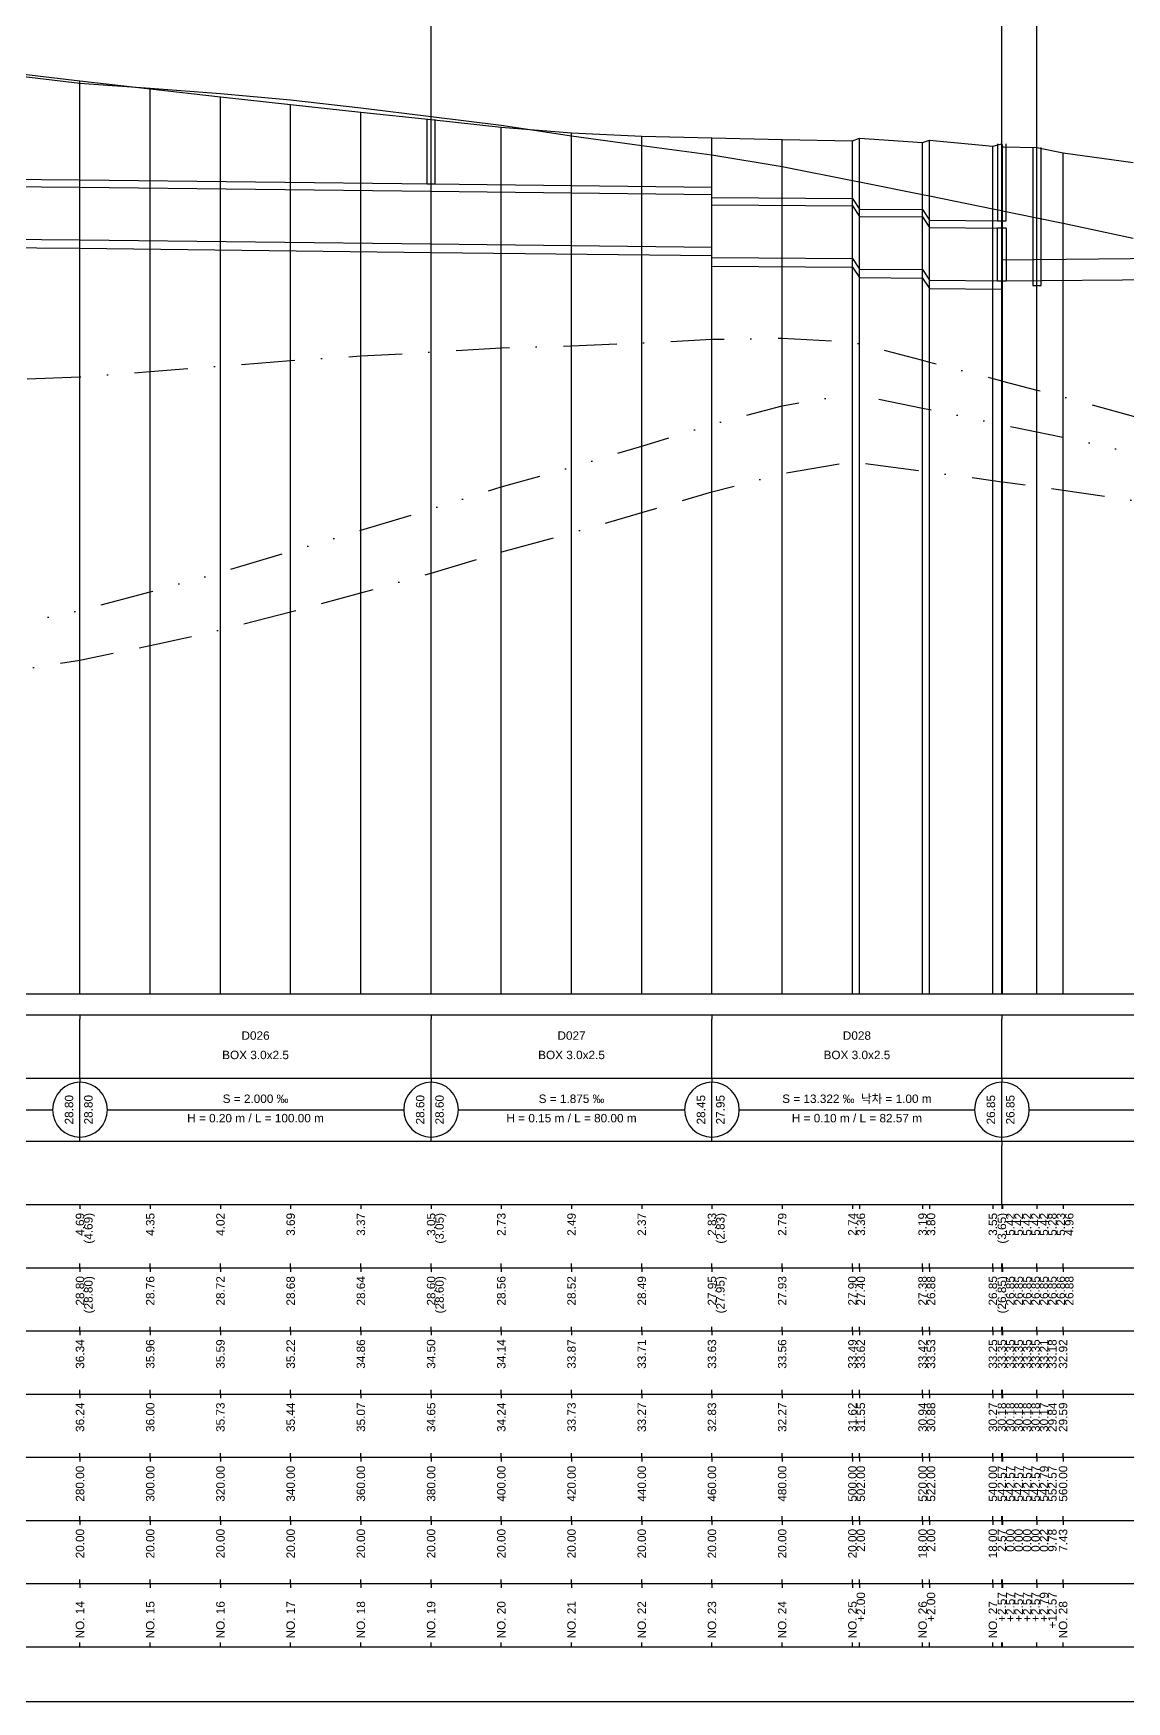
# Model space of a CAD drawing. Header units: millimetres. Extents: x -7351 to 135086, y 1419 to 5643.
# Drawn here: x 45786.6 to 46046.1, y 1419 to 1815 of the extents above; entities that cross this region are included whole.
import ezdxf
from ezdxf.enums import TextEntityAlignment as Align

# ---------------------------------------------------------------- set-up
doc = ezdxf.new("R2010")
doc.units = ezdxf.units.MM
for name, pattern in [('BORDER', [44.45, 12.7, -6.35, 12.7, -6.35, 0, -6.35]), ('DASHDOT', [25.4, 12.7, -6.35, 0, -6.35]), ('DIVIDE', [31.75, 12.7, -6.35, 0, -6.35, 0, -6.35])]:
    doc.linetypes.add(name, pattern=pattern)
for name, color, linetype in [('KZ_종단_계획선', 1, 'Continuous'), ('KZ_종단_관로', 4, 'Continuous'), ('KZ_종단_깃발', 7, 'Continuous'), ('KZ_종단_도각', 7, 'Continuous'), ('KZ_종단_맨홀', 4, 'Continuous'), ('KZ_종단_수직선', 7, 'Continuous'), ('KZ_종단_암거', 1, 'Continuous'), ('KZ_종단_암선1', 56, 'DASHDOT'), ('KZ_종단_암선2', 4, 'DIVIDE'), ('KZ_종단_암선3', 6, 'BORDER'), ('KZ_종단_지반선', 3, 'Continuous'), ('KZ_종단_테이블문자', 7, 'Continuous'), ('KZ_종단_테이블선', 7, 'Continuous')]:
    doc.layers.add(name, color=color, linetype=linetype)
doc.styles.get("Standard").update_dxf_attribs({"font": 'arial.ttf'})

msp = doc.modelspace()

# ---------------------------------------------------------------- linework, layer by layer
at = {"layer": 'KZ_종단_계획선'}
msp.add_lwpolyline([(45781.03, 1805.74), (45797.69, 1803.76), (45814.36, 1801.83), (45831.03, 1799.97), (45847.69, 1798.16), (45864.36, 1796.35), (45881.03, 1794.54), (45897.69, 1792.75), (45914.36, 1791.38), (45931.03, 1790.59), (45947.69, 1790.21), (45964.36, 1789.85), (45981.03, 1789.49), (45982.69, 1790.12), (45997.69, 1789.13), (45999.36, 1789.71), (46014.36, 1788.28), (46016.5, 1788.78), (46016.5, 1788.78), (46016.5, 1788.78), (46016.5, 1788.78), (46016.5, 1788.78), (46016.69, 1788.1), (46024.83, 1787.93), (46031.03, 1786.64), (46047.69, 1784.35)], dxfattribs=at)
at = {"layer": 'KZ_종단_관로'}
for p, q in [((46016.5, 1761.29), (46138.77, 1762.39)), ((46016.5, 1756.29), (46138.77, 1757.39))]:
    msp.add_line(p, q, dxfattribs=at)
for points in [[(45715.76, 1780.94), (45797.69, 1780.29)], [(45715.76, 1779.19), (45797.69, 1778.54)], [(45797.69, 1780.29), (45881.03, 1779.29)], [(45797.69, 1778.54), (45881.03, 1777.54)], [(45881.03, 1779.29), (45947.69, 1778.54)], [(45881.03, 1777.54), (45947.69, 1776.79)], [(45947.69, 1776.04), (45981.03, 1775.8), (45981.03, 1775.8), (45982.69, 1773.3), (45982.69, 1773.3), (45997.69, 1773.19), (45997.69, 1773.19), (45999.36, 1770.69), (45999.36, 1770.69), (46016.5, 1770.54)], [(45947.69, 1774.29), (45981.03, 1774.05), (45981.03, 1774.05), (45982.69, 1771.55), (45982.69, 1771.55), (45997.69, 1771.44), (45997.69, 1771.44), (45999.36, 1768.94), (45999.36, 1768.94), (46016.5, 1768.79)], [(45715.76, 1766.69), (45797.69, 1766.04)], [(45715.76, 1764.69), (45797.69, 1764.04)], [(45797.69, 1766.04), (45881.03, 1765.04)], [(45797.69, 1764.04), (45881.03, 1763.04)], [(45881.03, 1765.04), (45947.69, 1764.29)], [(45881.03, 1763.04), (45947.69, 1762.29)], [(45947.69, 1761.79), (45981.03, 1761.55), (45981.03, 1761.55), (45982.69, 1759.05), (45982.69, 1759.05), (45997.69, 1758.94), (45997.69, 1758.94), (45999.36, 1756.44), (45999.36, 1756.44), (46016.5, 1756.29)], [(45947.69, 1759.79), (45981.03, 1759.55), (45981.03, 1759.55), (45982.69, 1757.05), (45982.69, 1757.05), (45997.69, 1756.94), (45997.69, 1756.94), (45999.36, 1754.44), (45999.36, 1754.44), (46016.5, 1754.29)]]:
    msp.add_lwpolyline(points, dxfattribs=at)
at = {"layer": 'KZ_종단_깃발'}
for p, q in [((45881.03, 1587.04), (45881.03, 1855)), ((46016.5, 1587.04), (46016.5, 1855)), ((46024.83, 1587.04), (46024.83, 1855))]:
    msp.add_line(p, q, dxfattribs=at)
at = {"layer": 'KZ_종단_도각'}
msp.add_lwpolyline([(45519.36, 1419.04), (46360.36, 1419.04), (46360.36, 2013.04), (45519.36, 2013.04)], close=True, dxfattribs=at)
at = {"layer": 'KZ_종단_맨홀'}
for points in [[(45880.03, 1794.54), (45880.03, 1779.29), (45882.03, 1779.29), (45882.03, 1794.54)], [(46015.5, 1788.78), (46015.5, 1770.54), (46017.5, 1770.54), (46017.5, 1788.78)], [(46023.83, 1787.93), (46023.83, 1755.2), (46025.83, 1755.2), (46025.83, 1787.93)]]:
    msp.add_lwpolyline(points, dxfattribs=at)
at = {"layer": 'KZ_종단_수직선'}
for p, q in [((45797.69, 1587.04), (45797.69, 1803.76)), ((45814.36, 1587.04), (45814.36, 1801.83)), ((45831.03, 1587.04), (45831.03, 1799.97)), ((45847.69, 1587.04), (45847.69, 1798.16)), ((45864.36, 1587.04), (45864.36, 1796.35)), ((45881.03, 1587.04), (45881.03, 1794.54)), ((45897.69, 1587.04), (45897.69, 1792.75)), ((45914.36, 1587.04), (45914.36, 1791.38)), ((45931.03, 1587.04), (45931.03, 1790.59)), ((45947.69, 1587.04), (45947.69, 1790.21)), ((45964.36, 1587.04), (45964.36, 1789.85)), ((45982.69, 1587.04), (45982.69, 1790.12)), ((45981.03, 1587.04), (45981.03, 1789.49)), ((45997.69, 1587.04), (45997.69, 1789.13)), ((45999.36, 1587.04), (45999.36, 1789.71)), ((46014.36, 1587.04), (46014.36, 1788.28)), ((46016.5, 1587.04), (46016.5, 1788.78)), ((46016.5, 1587.04), (46016.5, 1788.78)), ((46016.5, 1587.04), (46016.5, 1788.78)), ((46016.5, 1587.04), (46016.5, 1788.78)), ((46016.5, 1587.04), (46016.5, 1788.78)), ((46016.68, 1587.04), (46016.68, 1788.1)), ((46024.83, 1587.04), (46024.83, 1787.93)), ((46031.03, 1587.04), (46031.03, 1786.64))]:
    msp.add_line(p, q, dxfattribs=at)
at = {"layer": 'KZ_종단_암거'}
for p, q in [((46017.54, 1768.79), (46015.46, 1768.79)), ((46015.46, 1756.29), (46015.46, 1768.79)), ((46017.54, 1768.79), (46017.54, 1756.29)), ((46015.46, 1756.29), (46017.54, 1756.29))]:
    msp.add_line(p, q, dxfattribs=at)
at = {"layer": 'KZ_종단_암선1', "flags": 128}
msp.add_lwpolyline([(45564.36, 1722.45), (45579.53, 1708.29), (45579.53, 1708.29), (45579.53, 1708.29), (45581.03, 1706.9), (45582.28, 1707.05), (45582.28, 1707.05), (45582.28, 1707.05), (45582.28, 1707.05), (45582.28, 1707.05), (45597.69, 1708.87), (45614.36, 1712.93), (45631.03, 1717.03), (45647.69, 1721.37), (45650.77, 1721.96), (45664.36, 1724.56), (45671.55, 1725.85), (45681.03, 1726.47), (45697.69, 1729.73), (45714.36, 1731.56), (45715.33, 1731.61), (45715.76, 1731.62), (45715.76, 1731.62), (45715.76, 1731.62), (45715.76, 1731.62), (45715.76, 1731.62), (45715.76, 1731.62), (45731.03, 1731.83), (45747.69, 1731.53), (45764.36, 1732.64), (45781.03, 1732.9), (45797.69, 1733.48), (45814.36, 1734.77), (45831.03, 1736.05), (45847.69, 1737.39), (45864.36, 1738.46), (45881.03, 1739.36), (45897.69, 1740.37), (45914.36, 1740.84), (45931.03, 1741.57), (45947.69, 1742.42), (45964.36, 1742.66), (45981.03, 1741.77), (45982.69, 1741.33), (45997.69, 1737.45), (45999.36, 1737.01), (46014.36, 1733.11), (46016.5, 1732.55), (46016.5, 1732.55), (46016.5, 1732.55), (46016.5, 1732.55), (46016.5, 1732.55), (46016.68, 1732.5), (46024.83, 1730.36), (46031.03, 1728.74), (46047.69, 1724.18), (46064.36, 1720.39), (46081.03, 1717.07), (46097.69, 1714.64), (46114.36, 1713.26), (46131.03, 1713.12), (46139.77, 1713.11), (46139.91, 1713.11), (46147.69, 1713.08), (46164.36, 1712.96), (46181.03, 1712.91), (46188.05, 1712.61), (46197.69, 1712.21), (46214.36, 1710.78), (46231.03, 1713.42), (46247.69, 1712.36), (46264.36, 1712.44), (46281.03, 1715.33), (46285.64, 1715.95), (46297.69, 1717.58), (46314.36, 1717.46)], dxfattribs=at)
at = {"layer": 'KZ_종단_암선2', "flags": 128}
msp.add_lwpolyline([(45564.36, 1622.45), (45579.53, 1609.62), (45579.53, 1609.62), (45579.53, 1609.62), (45581.03, 1608.37), (45582.28, 1608.76), (45582.28, 1608.76), (45582.28, 1608.76), (45582.28, 1608.76), (45582.28, 1608.76), (45597.69, 1613.62), (45614.36, 1621.14), (45631.03, 1628.7), (45647.69, 1636.6), (45650.77, 1637.83), (45664.36, 1643.29), (45671.55, 1646.09), (45681.03, 1648.68), (45697.69, 1655.34), (45714.36, 1660.5), (45715.33, 1660.74), (45715.76, 1660.83), (45715.76, 1660.83), (45715.76, 1660.83), (45715.76, 1660.83), (45715.76, 1660.83), (45715.76, 1660.83), (45731.03, 1664), (45747.69, 1666.85), (45764.36, 1671.05), (45781.03, 1674.41), (45797.69, 1678.08), (45814.36, 1682.46), (45831.03, 1687.07), (45847.69, 1692.08), (45864.36, 1697.08), (45881.03, 1702.11), (45897.69, 1707.36), (45914.36, 1712.08), (45931.03, 1717.05), (45947.69, 1722.16), (45964.36, 1726.64), (45981.03, 1729.46), (45982.69, 1729.12), (45997.69, 1726.05), (45999.36, 1725.71), (46014.36, 1722.63), (46016.5, 1722.17), (46016.5, 1722.17), (46016.5, 1722.17), (46016.5, 1722.17), (46016.5, 1722.17), (46016.68, 1722.13), (46024.83, 1720.44), (46031.03, 1719.16), (46047.69, 1715.51), (46064.36, 1712.63), (46081.03, 1710.22), (46097.69, 1708.69), (46114.36, 1708.23), (46131.03, 1709), (46139.77, 1709.46), (46139.91, 1709.47), (46147.69, 1709.87), (46164.36, 1710.66), (46181.03, 1711.51), (46188.05, 1711.6), (46197.69, 1711.73)], dxfattribs=at)
at = {"layer": 'KZ_종단_암선3', "flags": 128}
msp.add_lwpolyline([(45579.53, 1609.17), (45579.53, 1609.17), (45579.53, 1609.17), (45581.03, 1607.91), (45582.28, 1608.23), (45582.28, 1608.23), (45582.28, 1608.23), (45582.28, 1608.23), (45582.28, 1608.23), (45597.69, 1612.22), (45614.36, 1618.92), (45631.03, 1625.65), (45647.69, 1632.79), (45650.77, 1633.88), (45664.36, 1638.69), (45671.55, 1641.15), (45681.03, 1643.27), (45697.69, 1649.1), (45714.36, 1653.38), (45715.33, 1653.57), (45715.76, 1653.64), (45715.76, 1653.64), (45715.76, 1653.64), (45715.76, 1653.64), (45715.76, 1653.64), (45715.76, 1653.64), (45731.03, 1655.98), (45747.69, 1657.9), (45764.36, 1661.14), (45781.03, 1663.54), (45797.69, 1666.26), (45814.36, 1669.69), (45831.03, 1673.42), (45847.69, 1677.72), (45864.36, 1682.19), (45881.03, 1686.87), (45897.69, 1691.92), (45914.36, 1696.47), (45931.03, 1701.27), (45947.69, 1706.19), (45964.36, 1710.5), (45981.03, 1713.36), (45982.69, 1713.14), (45997.69, 1711.14), (45999.36, 1710.92), (46014.36, 1708.91), (46016.5, 1708.61), (46016.5, 1708.61), (46016.5, 1708.61), (46016.5, 1708.61), (46016.5, 1708.61), (46016.68, 1708.58), (46024.83, 1707.48), (46031.03, 1706.63), (46047.69, 1704.17), (46064.36, 1702.49), (46081.03, 1701.26), (46097.69, 1700.93), (46114.36, 1701.65), (46131.03, 1703.61), (46139.77, 1704.7), (46139.91, 1704.72), (46147.69, 1705.66), (46164.36, 1707.65), (46181.03, 1709.69), (46188.05, 1710.28), (46197.69, 1711.1)], dxfattribs=at)
at = {"layer": 'KZ_종단_지반선', "flags": 128}
msp.add_lwpolyline([(45781.03, 1805.16), (45797.69, 1803.24), (45814.36, 1802.04), (45831.03, 1800.71), (45847.69, 1799.24), (45864.36, 1797.38), (45881.03, 1795.26), (45897.69, 1793.24), (45914.36, 1790.68), (45931.03, 1788.37), (45947.69, 1786.2), (45964.36, 1783.4), (45981.03, 1780.11), (45982.69, 1779.78), (45997.69, 1776.76), (45999.36, 1776.42), (46014.36, 1773.39), (46016.5, 1772.95), (46016.5, 1772.95), (46016.5, 1772.95), (46016.5, 1772.95), (46016.5, 1772.95), (46016.68, 1772.91), (46024.83, 1771.25), (46031.03, 1769.98), (46047.69, 1766.39)], dxfattribs=at)
at = {"layer": 'KZ_종단_테이블문자'}
for p, q in [((45797.69, 1582.04), (45797.69, 1581.04)), ((45797.69, 1582.04), (45797.69, 1581.04)), ((45797.69, 1568.04), (45797.69, 1581.04)), ((45797.69, 1568.04), (45797.69, 1581.04)), ((45881.03, 1582.04), (45881.03, 1581.04)), ((45881.03, 1582.04), (45881.03, 1581.04)), ((45881.03, 1568.04), (45881.03, 1581.04)), ((45881.03, 1568.04), (45881.03, 1581.04)), ((45947.69, 1582.04), (45947.69, 1581.04)), ((45947.69, 1582.04), (45947.69, 1581.04)), ((45947.69, 1568.04), (45947.69, 1581.04)), ((45947.69, 1568.04), (45947.69, 1581.04)), ((46016.5, 1582.04), (46016.5, 1581.04)), ((46016.5, 1582.04), (46016.5, 1581.04)), ((46016.5, 1568.04), (46016.5, 1581.04)), ((46016.5, 1568.04), (46016.5, 1581.04)), ((45797.69, 1567.04), (45797.69, 1568.04)), ((45797.69, 1567.04), (45797.69, 1568.04)), ((45797.69, 1567.04), (45797.69, 1566.04)), ((45797.69, 1567.04), (45797.69, 1566.04)), ((45797.69, 1553.04), (45797.69, 1566.04)), ((45797.69, 1553.04), (45797.69, 1566.04)), ((45881.03, 1567.04), (45881.03, 1568.04)), ((45881.03, 1567.04), (45881.03, 1568.04)), ((45881.03, 1567.04), (45881.03, 1566.04)), ((45881.03, 1567.04), (45881.03, 1566.04)), ((45881.03, 1553.04), (45881.03, 1566.04)), ((45881.03, 1553.04), (45881.03, 1566.04)), ((45947.69, 1567.04), (45947.69, 1568.04)), ((45947.69, 1567.04), (45947.69, 1568.04)), ((45947.69, 1567.04), (45947.69, 1566.04)), ((45947.69, 1567.04), (45947.69, 1566.04)), ((45947.69, 1553.04), (45947.69, 1566.04)), ((45947.69, 1553.04), (45947.69, 1566.04)), ((46016.5, 1567.04), (46016.5, 1568.04)), ((46016.5, 1567.04), (46016.5, 1568.04)), ((46016.5, 1567.04), (46016.5, 1566.04)), ((46016.5, 1567.04), (46016.5, 1566.04)), ((46016.5, 1553.04), (46016.5, 1566.04)), ((46016.5, 1553.04), (46016.5, 1566.04)), ((45722.18, 1559.54), (45791.28, 1559.54)), ((45804.11, 1559.54), (45874.61, 1559.54)), ((45887.44, 1559.54), (45941.28, 1559.54)), ((45954.11, 1559.54), (46010.08, 1559.54)), ((46022.92, 1559.54), (46133.35, 1559.54)), ((45797.69, 1552.04), (45797.69, 1553.04)), ((45797.69, 1552.04), (45797.69, 1553.04)), ((45881.03, 1552.04), (45881.03, 1553.04)), ((45881.03, 1552.04), (45881.03, 1553.04)), ((45947.69, 1552.04), (45947.69, 1553.04)), ((45947.69, 1552.04), (45947.69, 1553.04)), ((46016.5, 1552.04), (46016.5, 1553.04)), ((46016.5, 1552.04), (46016.5, 1553.04)), ((46016.5, 1552.04), (46016.5, 1551.04)), ((46016.5, 1538.04), (46016.5, 1551.04)), ((46016.5, 1537.04), (46016.5, 1538.04))]:
    msp.add_line(p, q, dxfattribs=at)
for centre, start, end in [((45797.69, 1559.54), 90, 270), ((45797.69, 1559.54), 270, 90), ((45881.03, 1559.54), 90, 270), ((45881.03, 1559.54), 270, 90), ((45947.69, 1559.54), 90, 270), ((45947.69, 1559.54), 270, 90), ((46016.5, 1559.54), 90, 270), ((46016.5, 1559.54), 270, 90)]:
    msp.add_arc(centre, 6.5, start, end, dxfattribs=at)
at = {"layer": 'KZ_종단_테이블선'}
for p, q in [((45544.36, 1587.04), (46319.36, 1587.04)), ((45544.36, 1582.04), (46319.36, 1582.04)), ((45544.36, 1567.04), (46319.36, 1567.04)), ((45544.36, 1552.04), (46319.36, 1552.04)), ((45544.36, 1537.04), (46319.36, 1537.04)), ((45797.69, 1537.04), (45797.69, 1536.04)), ((45814.36, 1537.04), (45814.36, 1536.04)), ((45831.03, 1537.04), (45831.03, 1536.04)), ((45847.69, 1537.04), (45847.69, 1536.04)), ((45864.36, 1537.04), (45864.36, 1536.04)), ((45881.03, 1537.04), (45881.03, 1536.04)), ((45897.69, 1537.04), (45897.69, 1536.04)), ((45914.36, 1537.04), (45914.36, 1536.04)), ((45931.03, 1537.04), (45931.03, 1536.04)), ((45947.69, 1537.04), (45947.69, 1536.04)), ((45964.36, 1537.04), (45964.36, 1536.04)), ((45981.03, 1537.04), (45981.03, 1536.04)), ((45982.69, 1537.04), (45982.69, 1536.04)), ((45997.69, 1537.04), (45997.69, 1536.04)), ((45999.36, 1537.04), (45999.36, 1536.04)), ((46014.36, 1537.04), (46014.36, 1536.04)), ((46016.5, 1537.04), (46016.5, 1536.04)), ((46016.5, 1537.04), (46016.5, 1536.04)), ((46016.5, 1537.04), (46016.5, 1536.04)), ((46016.5, 1537.04), (46016.5, 1536.04)), ((46016.5, 1537.04), (46016.5, 1536.04)), ((46016.69, 1537.04), (46016.69, 1536.04)), ((46024.83, 1537.04), (46024.83, 1536.04)), ((46031.03, 1537.04), (46031.03, 1536.04)), ((45544.36, 1522.04), (46319.36, 1522.04)), ((45797.69, 1522.04), (45797.69, 1523.04)), ((45797.69, 1522.04), (45797.69, 1521.04)), ((45814.36, 1522.04), (45814.36, 1523.04)), ((45814.36, 1522.04), (45814.36, 1521.04)), ((45831.03, 1522.04), (45831.03, 1523.04)), ((45831.03, 1522.04), (45831.03, 1521.04)), ((45847.69, 1522.04), (45847.69, 1523.04)), ((45847.69, 1522.04), (45847.69, 1521.04)), ((45864.36, 1522.04), (45864.36, 1523.04)), ((45864.36, 1522.04), (45864.36, 1521.04)), ((45881.03, 1522.04), (45881.03, 1523.04)), ((45881.03, 1522.04), (45881.03, 1521.04)), ((45897.69, 1522.04), (45897.69, 1523.04)), ((45897.69, 1522.04), (45897.69, 1521.04)), ((45914.36, 1522.04), (45914.36, 1523.04)), ((45914.36, 1522.04), (45914.36, 1521.04)), ((45931.03, 1522.04), (45931.03, 1523.04)), ((45931.03, 1522.04), (45931.03, 1521.04)), ((45947.69, 1522.04), (45947.69, 1523.04)), ((45947.69, 1522.04), (45947.69, 1521.04)), ((45964.36, 1522.04), (45964.36, 1523.04)), ((45964.36, 1522.04), (45964.36, 1521.04)), ((45981.03, 1522.04), (45981.03, 1523.04)), ((45981.03, 1522.04), (45981.03, 1521.04)), ((45982.69, 1522.04), (45982.69, 1523.04)), ((45982.69, 1522.04), (45982.69, 1521.04)), ((45997.69, 1522.04), (45997.69, 1523.04)), ((45997.69, 1522.04), (45997.69, 1521.04)), ((45999.36, 1522.04), (45999.36, 1523.04)), ((45999.36, 1522.04), (45999.36, 1521.04)), ((46014.36, 1522.04), (46014.36, 1523.04)), ((46014.36, 1522.04), (46014.36, 1521.04)), ((46016.5, 1522.04), (46016.5, 1523.04)), ((46016.5, 1522.04), (46016.5, 1523.04)), ((46016.5, 1522.04), (46016.5, 1523.04)), ((46016.5, 1522.04), (46016.5, 1523.04)), ((46016.5, 1522.04), (46016.5, 1523.04)), ((46016.5, 1522.04), (46016.5, 1521.04)), ((46016.5, 1522.04), (46016.5, 1521.04)), ((46016.5, 1522.04), (46016.5, 1521.04)), ((46016.5, 1522.04), (46016.5, 1521.04)), ((46016.5, 1522.04), (46016.5, 1521.04)), ((46016.69, 1522.04), (46016.69, 1523.04)), ((46016.69, 1522.04), (46016.69, 1521.04)), ((46024.83, 1522.04), (46024.83, 1523.04)), ((46024.83, 1522.04), (46024.83, 1521.04)), ((46031.03, 1522.04), (46031.03, 1523.04)), ((46031.03, 1522.04), (46031.03, 1521.04)), ((45544.36, 1507.04), (46319.36, 1507.04)), ((45797.69, 1507.04), (45797.69, 1508.04)), ((45797.69, 1507.04), (45797.69, 1506.04)), ((45814.36, 1507.04), (45814.36, 1508.04)), ((45814.36, 1507.04), (45814.36, 1506.04)), ((45831.03, 1507.04), (45831.03, 1508.04)), ((45831.03, 1507.04), (45831.03, 1506.04)), ((45847.69, 1507.04), (45847.69, 1508.04)), ((45847.69, 1507.04), (45847.69, 1506.04)), ((45864.36, 1507.04), (45864.36, 1508.04)), ((45864.36, 1507.04), (45864.36, 1506.04)), ((45881.03, 1507.04), (45881.03, 1508.04)), ((45881.03, 1507.04), (45881.03, 1506.04)), ((45897.69, 1507.04), (45897.69, 1508.04)), ((45897.69, 1507.04), (45897.69, 1506.04)), ((45914.36, 1507.04), (45914.36, 1508.04)), ((45914.36, 1507.04), (45914.36, 1506.04)), ((45931.03, 1507.04), (45931.03, 1508.04)), ((45931.03, 1507.04), (45931.03, 1506.04)), ((45947.69, 1507.04), (45947.69, 1508.04)), ((45947.69, 1507.04), (45947.69, 1506.04)), ((45964.36, 1507.04), (45964.36, 1508.04)), ((45964.36, 1507.04), (45964.36, 1506.04)), ((45981.03, 1507.04), (45981.03, 1508.04)), ((45981.03, 1507.04), (45981.03, 1506.04)), ((45982.69, 1507.04), (45982.69, 1508.04)), ((45982.69, 1507.04), (45982.69, 1506.04)), ((45997.69, 1507.04), (45997.69, 1508.04)), ((45997.69, 1507.04), (45997.69, 1506.04)), ((45999.36, 1507.04), (45999.36, 1508.04)), ((45999.36, 1507.04), (45999.36, 1506.04)), ((46014.36, 1507.04), (46014.36, 1508.04)), ((46014.36, 1507.04), (46014.36, 1506.04)), ((46016.5, 1507.04), (46016.5, 1508.04)), ((46016.5, 1507.04), (46016.5, 1508.04)), ((46016.5, 1507.04), (46016.5, 1508.04)), ((46016.5, 1507.04), (46016.5, 1508.04)), ((46016.5, 1507.04), (46016.5, 1508.04)), ((46016.5, 1507.04), (46016.5, 1506.04)), ((46016.5, 1507.04), (46016.5, 1506.04)), ((46016.5, 1507.04), (46016.5, 1506.04)), ((46016.5, 1507.04), (46016.5, 1506.04)), ((46016.5, 1507.04), (46016.5, 1506.04)), ((46016.68, 1507.04), (46016.68, 1506.04)), ((46016.69, 1507.04), (46016.69, 1508.04)), ((46024.83, 1507.04), (46024.83, 1508.04)), ((46024.83, 1507.04), (46024.83, 1506.04)), ((46031.03, 1507.04), (46031.03, 1508.04)), ((46031.03, 1507.04), (46031.03, 1506.04)), ((45797.69, 1492.04), (45797.69, 1493.04)), ((45814.36, 1492.04), (45814.36, 1493.04)), ((45831.03, 1492.04), (45831.03, 1493.04)), ((45847.69, 1492.04), (45847.69, 1493.04)), ((45864.36, 1492.04), (45864.36, 1493.04)), ((45881.03, 1492.04), (45881.03, 1493.04)), ((45897.69, 1492.04), (45897.69, 1493.04)), ((45914.36, 1492.04), (45914.36, 1493.04)), ((45931.03, 1492.04), (45931.03, 1493.04)), ((45947.69, 1492.04), (45947.69, 1493.04)), ((45964.36, 1492.04), (45964.36, 1493.04)), ((45981.03, 1492.04), (45981.03, 1493.04)), ((45982.69, 1492.04), (45982.69, 1493.04)), ((45997.69, 1492.04), (45997.69, 1493.04)), ((45999.36, 1492.04), (45999.36, 1493.04)), ((46014.36, 1492.04), (46014.36, 1493.04)), ((46016.5, 1492.04), (46016.5, 1493.04)), ((46016.5, 1492.04), (46016.5, 1493.04)), ((46016.5, 1492.04), (46016.5, 1493.04)), ((46016.5, 1492.04), (46016.5, 1493.04)), ((46016.5, 1492.04), (46016.5, 1493.04)), ((46016.68, 1492.04), (46016.68, 1493.04)), ((46024.83, 1492.04), (46024.83, 1493.04)), ((46031.03, 1492.04), (46031.03, 1493.04)), ((45544.36, 1492.04), (46319.36, 1492.04)), ((45797.69, 1492.04), (45797.69, 1491.04)), ((45814.36, 1492.04), (45814.36, 1491.04)), ((45831.03, 1492.04), (45831.03, 1491.04)), ((45847.69, 1492.04), (45847.69, 1491.04)), ((45864.36, 1492.04), (45864.36, 1491.04)), ((45881.03, 1492.04), (45881.03, 1491.04)), ((45897.69, 1492.04), (45897.69, 1491.04)), ((45914.36, 1492.04), (45914.36, 1491.04)), ((45931.03, 1492.04), (45931.03, 1491.04)), ((45947.69, 1492.04), (45947.69, 1491.04)), ((45964.36, 1492.04), (45964.36, 1491.04)), ((45981.03, 1492.04), (45981.03, 1491.04)), ((45982.69, 1492.04), (45982.69, 1491.04)), ((45997.69, 1492.04), (45997.69, 1491.04)), ((45999.36, 1492.04), (45999.36, 1491.04)), ((46014.36, 1492.04), (46014.36, 1491.04)), ((46016.5, 1492.04), (46016.5, 1491.04)), ((46016.5, 1492.04), (46016.5, 1491.04)), ((46016.5, 1492.04), (46016.5, 1491.04)), ((46016.5, 1492.04), (46016.5, 1491.04)), ((46016.5, 1492.04), (46016.5, 1491.04)), ((46016.68, 1492.04), (46016.68, 1491.04)), ((46024.83, 1492.04), (46024.83, 1491.04)), ((46031.03, 1492.04), (46031.03, 1491.04)), ((45544.36, 1477.04), (46319.36, 1477.04)), ((45797.69, 1477.04), (45797.69, 1478.04)), ((45797.69, 1477.04), (45797.69, 1476.04)), ((45814.36, 1477.04), (45814.36, 1478.04)), ((45814.36, 1477.04), (45814.36, 1476.04)), ((45831.03, 1477.04), (45831.03, 1478.04)), ((45831.03, 1477.04), (45831.03, 1476.04)), ((45847.69, 1477.04), (45847.69, 1478.04)), ((45847.69, 1477.04), (45847.69, 1476.04)), ((45864.36, 1477.04), (45864.36, 1478.04)), ((45864.36, 1477.04), (45864.36, 1476.04)), ((45881.03, 1477.04), (45881.03, 1478.04)), ((45881.03, 1477.04), (45881.03, 1476.04)), ((45897.69, 1477.04), (45897.69, 1478.04)), ((45897.69, 1477.04), (45897.69, 1476.04)), ((45914.36, 1477.04), (45914.36, 1478.04)), ((45914.36, 1477.04), (45914.36, 1476.04)), ((45931.03, 1477.04), (45931.03, 1478.04)), ((45931.03, 1477.04), (45931.03, 1476.04)), ((45947.69, 1477.04), (45947.69, 1478.04)), ((45947.69, 1477.04), (45947.69, 1476.04)), ((45964.36, 1477.04), (45964.36, 1478.04)), ((45964.36, 1477.04), (45964.36, 1476.04)), ((45981.03, 1477.04), (45981.03, 1478.04)), ((45981.03, 1477.04), (45981.03, 1476.04)), ((45982.69, 1477.04), (45982.69, 1478.04)), ((45982.69, 1477.04), (45982.69, 1476.04)), ((45997.69, 1477.04), (45997.69, 1478.04)), ((45997.69, 1477.04), (45997.69, 1476.04)), ((45999.36, 1477.04), (45999.36, 1478.04)), ((45999.36, 1477.04), (45999.36, 1476.04)), ((46014.36, 1477.04), (46014.36, 1478.04)), ((46014.36, 1477.04), (46014.36, 1476.04)), ((46016.5, 1477.04), (46016.5, 1478.04)), ((46016.5, 1477.04), (46016.5, 1478.04)), ((46016.5, 1477.04), (46016.5, 1478.04)), ((46016.5, 1477.04), (46016.5, 1478.04)), ((46016.5, 1477.04), (46016.5, 1478.04)), ((46016.5, 1477.04), (46016.5, 1476.04)), ((46016.5, 1477.04), (46016.5, 1476.04)), ((46016.5, 1477.04), (46016.5, 1476.04)), ((46016.5, 1477.04), (46016.5, 1476.04)), ((46016.5, 1477.04), (46016.5, 1476.04)), ((46016.68, 1477.04), (46016.68, 1478.04)), ((46016.68, 1477.04), (46016.68, 1476.04)), ((46024.83, 1477.04), (46024.83, 1478.04)), ((46024.83, 1477.04), (46024.83, 1476.04)), ((46031.03, 1477.04), (46031.03, 1478.04)), ((46031.03, 1477.04), (46031.03, 1476.04)), ((45544.36, 1462.04), (46319.36, 1462.04)), ((45797.69, 1462.04), (45797.69, 1463.04)), ((45797.69, 1462.04), (45797.69, 1461.04)), ((45814.36, 1462.04), (45814.36, 1463.04)), ((45814.36, 1462.04), (45814.36, 1461.04)), ((45831.03, 1462.04), (45831.03, 1463.04)), ((45831.03, 1462.04), (45831.03, 1461.04)), ((45847.69, 1462.04), (45847.69, 1463.04)), ((45847.69, 1462.04), (45847.69, 1461.04)), ((45864.36, 1462.04), (45864.36, 1463.04)), ((45864.36, 1462.04), (45864.36, 1461.04)), ((45881.03, 1462.04), (45881.03, 1463.04)), ((45881.03, 1462.04), (45881.03, 1461.04)), ((45897.69, 1462.04), (45897.69, 1463.04)), ((45897.69, 1462.04), (45897.69, 1461.04)), ((45914.36, 1462.04), (45914.36, 1463.04)), ((45914.36, 1462.04), (45914.36, 1461.04)), ((45931.03, 1462.04), (45931.03, 1463.04)), ((45931.03, 1462.04), (45931.03, 1461.04)), ((45947.69, 1462.04), (45947.69, 1463.04)), ((45947.69, 1462.04), (45947.69, 1461.04)), ((45964.36, 1462.04), (45964.36, 1463.04)), ((45964.36, 1462.04), (45964.36, 1461.04)), ((45981.03, 1462.04), (45981.03, 1463.04)), ((45981.03, 1462.04), (45981.03, 1461.04)), ((45982.69, 1462.04), (45982.69, 1463.04)), ((45982.69, 1462.04), (45982.69, 1461.04)), ((45997.69, 1462.04), (45997.69, 1463.04)), ((45997.69, 1462.04), (45997.69, 1461.04)), ((45999.36, 1462.04), (45999.36, 1463.04)), ((45999.36, 1462.04), (45999.36, 1461.04)), ((46014.36, 1462.04), (46014.36, 1463.04)), ((46014.36, 1462.04), (46014.36, 1461.04)), ((46016.5, 1462.04), (46016.5, 1463.04)), ((46016.5, 1462.04), (46016.5, 1463.04)), ((46016.5, 1462.04), (46016.5, 1463.04)), ((46016.5, 1462.04), (46016.5, 1463.04)), ((46016.5, 1462.04), (46016.5, 1463.04)), ((46016.5, 1462.04), (46016.5, 1461.04)), ((46016.5, 1462.04), (46016.5, 1461.04)), ((46016.5, 1462.04), (46016.5, 1461.04)), ((46016.5, 1462.04), (46016.5, 1461.04)), ((46016.5, 1462.04), (46016.5, 1461.04)), ((46016.68, 1462.04), (46016.68, 1463.04)), ((46016.68, 1462.04), (46016.68, 1461.04)), ((46024.83, 1462.04), (46024.83, 1463.04)), ((46024.83, 1462.04), (46024.83, 1461.04)), ((46031.03, 1462.04), (46031.03, 1463.04)), ((46031.03, 1462.04), (46031.03, 1461.04)), ((45544.36, 1447.04), (46319.36, 1447.04)), ((45797.69, 1447.04), (45797.69, 1448.04)), ((45797.69, 1447.04), (45797.69, 1446.04)), ((45814.36, 1447.04), (45814.36, 1448.04)), ((45814.36, 1447.04), (45814.36, 1446.04)), ((45831.03, 1447.04), (45831.03, 1448.04)), ((45831.03, 1447.04), (45831.03, 1446.04)), ((45847.69, 1447.04), (45847.69, 1448.04)), ((45847.69, 1447.04), (45847.69, 1446.04)), ((45864.36, 1447.04), (45864.36, 1448.04)), ((45864.36, 1447.04), (45864.36, 1446.04)), ((45881.03, 1447.04), (45881.03, 1448.04)), ((45881.03, 1447.04), (45881.03, 1446.04)), ((45897.69, 1447.04), (45897.69, 1448.04)), ((45897.69, 1447.04), (45897.69, 1446.04)), ((45914.36, 1447.04), (45914.36, 1448.04)), ((45914.36, 1447.04), (45914.36, 1446.04)), ((45931.03, 1447.04), (45931.03, 1448.04)), ((45931.03, 1447.04), (45931.03, 1446.04)), ((45947.69, 1447.04), (45947.69, 1448.04)), ((45947.69, 1447.04), (45947.69, 1446.04)), ((45964.36, 1447.04), (45964.36, 1448.04)), ((45964.36, 1447.04), (45964.36, 1446.04)), ((45981.03, 1447.04), (45981.03, 1448.04)), ((45981.03, 1447.04), (45981.03, 1446.04)), ((45982.69, 1447.04), (45982.69, 1448.04)), ((45982.69, 1447.04), (45982.69, 1446.04)), ((45997.69, 1447.04), (45997.69, 1448.04)), ((45997.69, 1447.04), (45997.69, 1446.04)), ((45999.36, 1447.04), (45999.36, 1448.04)), ((45999.36, 1447.04), (45999.36, 1446.04)), ((46014.36, 1447.04), (46014.36, 1448.04)), ((46014.36, 1447.04), (46014.36, 1446.04)), ((46016.5, 1447.04), (46016.5, 1448.04)), ((46016.5, 1447.04), (46016.5, 1448.04)), ((46016.5, 1447.04), (46016.5, 1448.04)), ((46016.5, 1447.04), (46016.5, 1448.04)), ((46016.5, 1447.04), (46016.5, 1448.04)), ((46016.5, 1447.04), (46016.5, 1446.04)), ((46016.5, 1447.04), (46016.5, 1446.04)), ((46016.5, 1447.04), (46016.5, 1446.04)), ((46016.5, 1447.04), (46016.5, 1446.04)), ((46016.5, 1447.04), (46016.5, 1446.04)), ((46016.68, 1447.04), (46016.68, 1448.04)), ((46016.68, 1447.04), (46016.68, 1446.04)), ((46024.83, 1447.04), (46024.83, 1448.04)), ((46024.83, 1447.04), (46024.83, 1446.04)), ((46031.03, 1447.04), (46031.03, 1448.04)), ((46031.03, 1447.04), (46031.03, 1446.04)), ((45544.36, 1432.04), (46319.36, 1432.04)), ((45797.69, 1432.04), (45797.69, 1433.04)), ((45814.36, 1432.04), (45814.36, 1433.04)), ((45831.03, 1432.04), (45831.03, 1433.04)), ((45847.69, 1432.04), (45847.69, 1433.04)), ((45864.36, 1432.04), (45864.36, 1433.04)), ((45881.03, 1432.04), (45881.03, 1433.04)), ((45897.69, 1432.04), (45897.69, 1433.04)), ((45914.36, 1432.04), (45914.36, 1433.04)), ((45931.03, 1432.04), (45931.03, 1433.04)), ((45947.69, 1432.04), (45947.69, 1433.04)), ((45964.36, 1432.04), (45964.36, 1433.04)), ((45981.03, 1432.04), (45981.03, 1433.04)), ((45982.69, 1432.04), (45982.69, 1433.04)), ((45997.69, 1432.04), (45997.69, 1433.04)), ((45999.36, 1432.04), (45999.36, 1433.04)), ((46014.36, 1432.04), (46014.36, 1433.04)), ((46016.5, 1432.04), (46016.5, 1433.04)), ((46016.5, 1432.04), (46016.5, 1433.04)), ((46016.5, 1432.04), (46016.5, 1433.04)), ((46016.5, 1432.04), (46016.5, 1433.04)), ((46016.5, 1432.04), (46016.5, 1433.04)), ((46016.68, 1432.04), (46016.68, 1433.04)), ((46024.83, 1432.04), (46024.83, 1433.04)), ((46031.03, 1432.04), (46031.03, 1433.04))]:
    msp.add_line(p, q, dxfattribs=at)

# ---------------------------------------------------------------- texts
at = {"layer": 'KZ_종단_테이블문자'}
for s, p in [('D026', (45839.36, 1575.54)), ('D027', (45914.36, 1575.54)), ('D028', (45982.1, 1575.54)), ('S = 2.000 ‰', (45839.36, 1560.54)), ('S = 1.875 ‰', (45914.36, 1560.54)), ('S = 13.322 ‰  낙차 = 1.00 m', (45982.1, 1560.54))]:
    msp.add_text(s, height=2, dxfattribs=at).set_placement(p, align=Align.BOTTOM_CENTER)
for s, p in [('BOX 3.0x2.5', (45839.36, 1573.54)), ('BOX 3.0x2.5', (45914.36, 1573.54)), ('BOX 3.0x2.5', (45982.1, 1573.54)), ('H = 0.20 m / L = 100.00 m', (45839.36, 1558.54)), ('H = 0.15 m / L = 80.00 m', (45914.36, 1558.54)), ('H = 0.10 m / L = 82.57 m', (45982.1, 1558.54))]:
    msp.add_text(s, height=2, dxfattribs=at).set_placement(p, align=Align.TOP_CENTER)
for s, p in [('28.80', (45796.69, 1559.54)), ('28.60', (45880.03, 1559.54)), ('28.45', (45946.69, 1559.54)), ('26.85', (46015.5, 1559.54))]:
    msp.add_text(s, height=2, rotation=90, dxfattribs=at).set_placement(p, align=Align.BOTTOM_CENTER)
for s, p in [('28.80', (45798.69, 1559.54)), ('28.60', (45882.03, 1559.54)), ('27.95', (45948.69, 1559.54)), ('26.85', (46017.5, 1559.54))]:
    msp.add_text(s, height=2, rotation=90, dxfattribs=at).set_placement(p, align=Align.TOP_CENTER)
for s, p in [('4.69', (45797.69, 1535.04)), ('(4.69)', (45799.69, 1535.04)), ('4.35', (45814.36, 1535.04)), ('4.02', (45831.03, 1535.04)), ('3.69', (45847.69, 1535.04)), ('3.37', (45864.36, 1535.04)), ('3.05', (45881.03, 1535.04)), ('(3.05)', (45883.03, 1535.04)), ('2.73', (45897.69, 1535.04)), ('2.49', (45914.36, 1535.04)), ('2.37', (45931.03, 1535.04)), ('2.83', (45947.69, 1535.04)), ('(2.83)', (45949.69, 1535.04)), ('2.79', (45964.36, 1535.04)), ('2.74', (45981.03, 1535.04)), ('3.36', (45983.03, 1535.04)), ('3.19', (45997.69, 1535.04)), ('3.80', (45999.69, 1535.04)), ('3.55', (46014.36, 1535.04)), ('(3.65)', (46016.5, 1535.04)), ('5.42', (46018.5, 1535.04)), ('5.42', (46020.5, 1535.04)), ('5.42', (46022.5, 1535.04)), ('5.42', (46024.5, 1535.04)), ('5.42', (46026.5, 1535.04)), ('5.28', (46028.5, 1535.04)), ('5.23', (46030.5, 1535.04)), ('4.96', (46032.5, 1535.04)), ('28.80', (45797.69, 1520.04)), ('(28.80)', (45799.69, 1520.04)), ('28.76', (45814.36, 1520.04)), ('28.72', (45831.03, 1520.04)), ('28.68', (45847.69, 1520.04)), ('28.64', (45864.36, 1520.04)), ('28.60', (45881.03, 1520.04)), ('(28.60)', (45883.03, 1520.04)), ('28.56', (45897.69, 1520.04)), ('28.52', (45914.36, 1520.04)), ('28.49', (45931.03, 1520.04)), ('27.95', (45947.69, 1520.04)), ('(27.95)', (45949.69, 1520.04)), ('27.93', (45964.36, 1520.04)), ('27.90', (45981.03, 1520.04)), ('27.40', (45983.03, 1520.04)), ('27.38', (45997.69, 1520.04)), ('26.88', (45999.69, 1520.04)), ('26.85', (46014.36, 1520.04)), ('(26.85)', (46016.5, 1520.04)), ('26.85', (46018.5, 1520.04)), ('26.85', (46020.5, 1520.04)), ('26.85', (46022.5, 1520.04)), ('26.85', (46024.5, 1520.04)), ('26.85', (46026.5, 1520.04)), ('26.85', (46028.5, 1520.04)), ('26.86', (46030.5, 1520.04)), ('26.88', (46032.5, 1520.04)), ('36.34', (45797.69, 1505.04)), ('35.96', (45814.36, 1505.04)), ('35.59', (45831.03, 1505.04)), ('35.22', (45847.69, 1505.04)), ('34.86', (45864.36, 1505.04)), ('34.50', (45881.03, 1505.04)), ('34.14', (45897.69, 1505.04)), ('33.87', (45914.36, 1505.04)), ('33.71', (45931.03, 1505.04)), ('33.63', (45947.69, 1505.04)), ('33.56', (45964.36, 1505.04)), ('33.49', (45981.03, 1505.04)), ('33.62', (45983.03, 1505.04)), ('33.42', (45997.69, 1505.04)), ('33.53', (45999.69, 1505.04)), ('33.25', (46014.36, 1505.04)), ('33.35', (46016.5, 1505.04)), ('33.35', (46018.5, 1505.04)), ('33.35', (46020.5, 1505.04)), ('33.35', (46022.5, 1505.04)), ('33.35', (46024.5, 1505.04)), ('33.21', (46026.5, 1505.04)), ('33.18', (46028.5, 1505.04)), ('32.92', (46031.03, 1505.04)), ('36.24', (45797.69, 1490.04)), ('36.00', (45814.36, 1490.04)), ('35.73', (45831.03, 1490.04)), ('35.44', (45847.69, 1490.04)), ('35.07', (45864.36, 1490.04)), ('34.65', (45881.03, 1490.04)), ('34.24', (45897.69, 1490.04)), ('33.73', (45914.36, 1490.04)), ('33.27', (45931.03, 1490.04)), ('32.83', (45947.69, 1490.04)), ('32.27', (45964.36, 1490.04)), ('31.62', (45981.03, 1490.04)), ('31.55', (45983.03, 1490.04)), ('30.94', (45997.69, 1490.04)), ('30.88', (45999.69, 1490.04)), ('30.27', (46014.36, 1490.04)), ('30.18', (46016.5, 1490.04)), ('30.18', (46018.5, 1490.04)), ('30.18', (46020.5, 1490.04)), ('30.18', (46022.5, 1490.04)), ('30.18', (46024.5, 1490.04)), ('30.17', (46026.5, 1490.04)), ('29.84', (46028.5, 1490.04)), ('29.59', (46031.03, 1490.04)), ('280.00', (45797.69, 1475.04)), ('300.00', (45814.36, 1475.04)), ('320.00', (45831.03, 1475.04)), ('340.00', (45847.69, 1475.04)), ('360.00', (45864.36, 1475.04)), ('380.00', (45881.03, 1475.04)), ('400.00', (45897.69, 1475.04)), ('420.00', (45914.36, 1475.04)), ('440.00', (45931.03, 1475.04)), ('460.00', (45947.69, 1475.04)), ('480.00', (45964.36, 1475.04)), ('500.00', (45981.03, 1475.04)), ('502.00', (45983.03, 1475.04)), ('520.00', (45997.69, 1475.04)), ('522.00', (45999.69, 1475.04)), ('540.00', (46014.36, 1475.04)), ('542.57', (46016.5, 1475.04)), ('542.57', (46018.5, 1475.04)), ('542.57', (46020.5, 1475.04)), ('542.57', (46022.5, 1475.04)), ('542.57', (46024.5, 1475.04)), ('542.79', (46026.5, 1475.04)), ('552.57', (46028.5, 1475.04)), ('560.00', (46031.03, 1475.04)), ('20.00', (45797.69, 1460.04)), ('20.00', (45814.36, 1460.04)), ('20.00', (45831.03, 1460.04)), ('20.00', (45847.69, 1460.04)), ('20.00', (45864.36, 1460.04)), ('20.00', (45881.03, 1460.04)), ('20.00', (45897.69, 1460.04)), ('20.00', (45914.36, 1460.04)), ('20.00', (45931.03, 1460.04)), ('20.00', (45947.69, 1460.04)), ('20.00', (45964.36, 1460.04)), ('20.00', (45981.03, 1460.04)), ('2.00', (45983.03, 1460.04)), ('18.00', (45997.69, 1460.04)), ('2.00', (45999.69, 1460.04)), ('18.00', (46014.36, 1460.04)), ('2.57', (46016.5, 1460.04)), ('0.00', (46018.5, 1460.04)), ('0.00', (46020.5, 1460.04)), ('0.00', (46022.5, 1460.04)), ('0.00', (46024.5, 1460.04)), ('0.22', (46026.5, 1460.04)), ('9.78', (46028.5, 1460.04)), ('7.43', (46031.03, 1460.04)), ('+2.00', (45983.03, 1445.04)), ('+2.00', (45999.69, 1445.04)), ('+2.57', (46016.5, 1445.04)), ('+2.57', (46018.5, 1445.04)), ('+2.57', (46020.5, 1445.04)), ('+2.57', (46022.5, 1445.04)), ('+2.57', (46024.5, 1445.04)), ('+2.79', (46026.5, 1445.04)), ('+12.57', (46028.5, 1445.04))]:
    msp.add_text(s, height=2, rotation=90, dxfattribs=at).set_placement(p, align=Align.MIDDLE_RIGHT)
for s, p in [('NO. 14', (45797.69, 1434.04)), ('NO. 15', (45814.36, 1434.04)), ('NO. 16', (45831.03, 1434.04)), ('NO. 17', (45847.69, 1434.04)), ('NO. 18', (45864.36, 1434.04)), ('NO. 19', (45881.03, 1434.04)), ('NO. 20', (45897.69, 1434.04)), ('NO. 21', (45914.36, 1434.04)), ('NO. 22', (45931.03, 1434.04)), ('NO. 23', (45947.69, 1434.04)), ('NO. 24', (45964.36, 1434.04)), ('NO. 25', (45981.03, 1434.04)), ('NO. 26', (45997.69, 1434.04)), ('NO. 27', (46014.36, 1434.04)), ('NO. 28', (46031.03, 1434.04))]:
    msp.add_text(s, height=2, rotation=90, dxfattribs=at).set_placement(p, align=Align.MIDDLE_LEFT)

doc.saveas('drawing.dxf')
